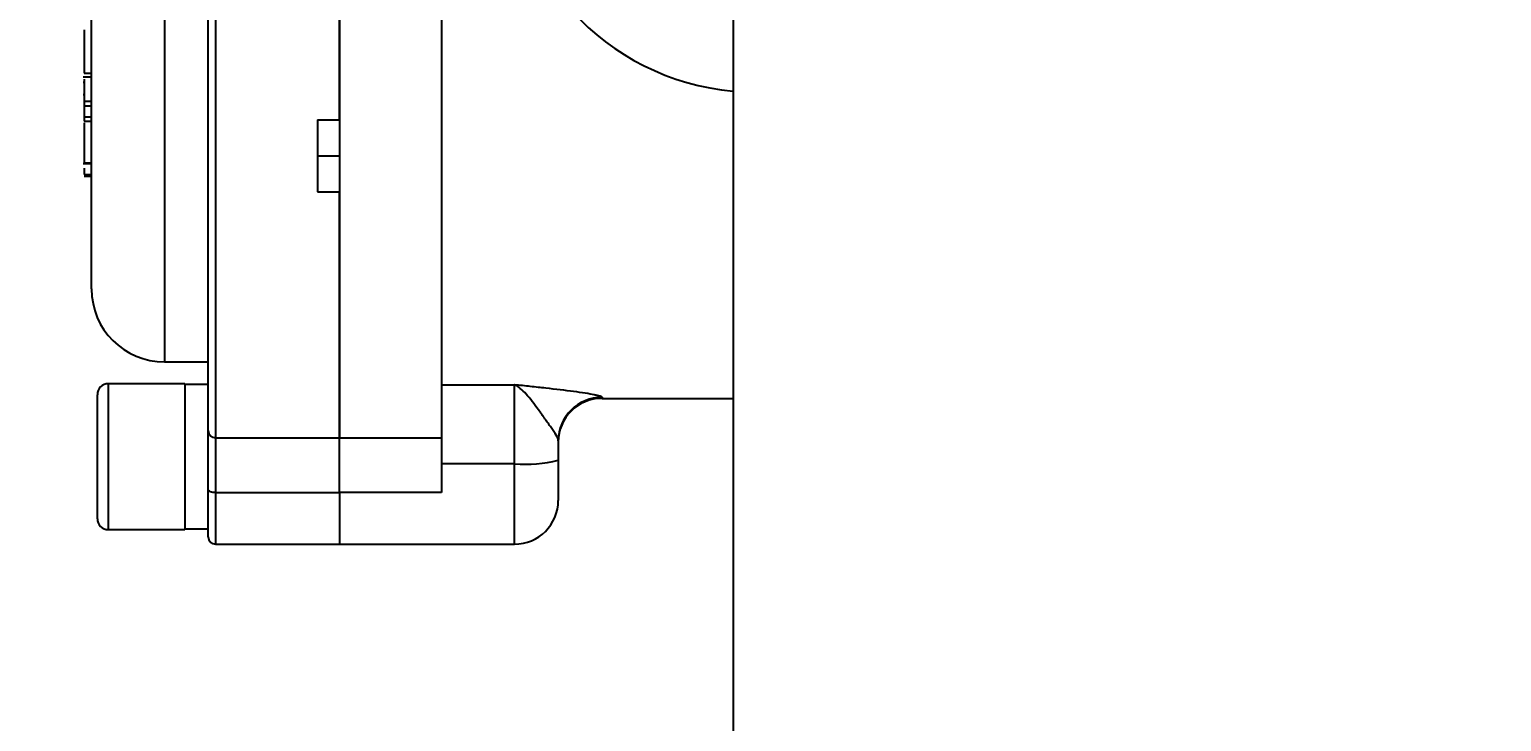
# Model space of a CAD drawing. Header units: millimetres. Extents: x 2749 to 2906, y 1537 to 1648.
# Drawn here: x 2844.2 to 2854.3, y 1611.84 to 1616.58 of the extents above; entities that cross this region are included whole.
import ezdxf

# ---------------------------------------------------------------- set-up
doc = ezdxf.new("R2010")
doc.units = ezdxf.units.MM
doc.layers.add('标注层', color=4, linetype='Continuous', lineweight=25)
doc.styles.get("Standard").update_dxf_attribs({"font": 'arial.ttf'})
doc.dimstyles.new('ISO-25', dxfattribs={"dimtxt": 2.5, "dimasz": 2.5, "dimexe": 1.25, "dimexo": 0.625, "dimtad": 1, "dimtxsty": 'Standard', "dimcen": 2.5, "dimadec": 0, "dimazin": 0, "dimtfac": 1, "dimtmove": 0, "dimatfit": 3, "dimfxl": 0, "dimarcsym": 0})

# ---------------------------------------------------------------- blocks, each defined once
blk = doc.blocks.new('*D13')
at = {"layer": 'Defpoints', "color": 0, "transparency": 16777216}
for p in [(2861.029, 1629.592), (2838.032, 1620.554), (2861.029, 1620.554)]:
    blk.add_point(p, dxfattribs=at)
at = {"layer": '标注层', "color": 0, "lineweight": -2, "transparency": 16777216}
for p, q in [((2838.032, 1633.672), (2838.032, 1637.752)), ((2861.029, 1629.592), (2836.032, 1629.592)), ((2838.032, 1629.592), (2838.032, 1628.384)), ((2838.032, 1620.554), (2838.032, 1621.762)), ((2861.029, 1620.554), (2836.032, 1620.554)), ((2838.032, 1616.474), (2838.032, 1612.394))]:
    blk.add_line(p, q, dxfattribs=at)
at = {"layer": '标注层', "color": 0, "transparency": 16777216}
for points in [[(2837.352, 1633.672), (2838.712, 1633.672), (2838.032, 1629.592)], [(2837.352, 1616.474), (2838.712, 1616.474), (2838.032, 1620.554)]]:
    blk.add_solid(points, dxfattribs=at)
at = {"layer": '标注层', "color": 0, "transparency": 16777216, "insert": (2838.032, 1625.073), "char_height": 3.5, "attachment_point": 5}
blk.add_mtext('100', dxfattribs=at)
blk = doc.blocks.new('*D14')
at = {"layer": 'Defpoints', "color": 0, "transparency": 16777216}
for p in [(2861.029, 1620.554), (2837.996, 1599.554), (2861.029, 1599.554)]:
    blk.add_point(p, dxfattribs=at)
at = {"layer": '标注层', "color": 0, "lineweight": -2, "transparency": 16777216}
for p, q in [((2861.029, 1620.554), (2835.996, 1620.554)), ((2837.996, 1616.474), (2837.996, 1613.365)), ((2837.996, 1603.634), (2837.996, 1606.743)), ((2861.029, 1599.554), (2835.996, 1599.554))]:
    blk.add_line(p, q, dxfattribs=at)
at = {"layer": '标注层', "color": 0, "transparency": 16777216}
for points in [[(2837.316, 1616.474), (2838.676, 1616.474), (2837.996, 1620.554)], [(2837.316, 1603.634), (2838.676, 1603.634), (2837.996, 1599.554)]]:
    blk.add_solid(points, dxfattribs=at)
at = {"layer": '标注层', "color": 0, "transparency": 16777216, "insert": (2837.996, 1610.054), "char_height": 3.5, "attachment_point": 5}
blk.add_mtext('140', dxfattribs=at)

msp = doc.modelspace()

# ---------------------------------------------------------------- linework, layer by layer
at = {"color": 7, "linetype": 'Continuous', "lineweight": 25}
for p, q in [((2844.6293, 1614.8043), (2844.6293, 1620.5543)), ((2849.0293, 1620.5543), (2849.0293, 1601.5543)), ((2845.1293, 1620.0543), (2845.1293, 1614.3043)), ((2845.4293, 1613.8333), (2845.4293, 1619.5208)), ((2845.4793, 1619.5132), (2845.4793, 1613.7839)), ((2846.3293, 1619.5132), (2846.3293, 1613.7839)), ((2846.3293, 1615.9645), (2846.3293, 1619.5132)), ((2847.0293, 1619.5132), (2847.0293, 1613.7839)), ((2844.573, 1616.2589), (2844.6293, 1616.2589)), ((2844.5793, 1616.2837), (2844.6293, 1616.2837)), ((2844.5793, 1616.2201), (2844.573, 1616.2201)), ((2844.5793, 1616.2422), (2844.5793, 1616.0925)), ((2844.5793, 1616.1353), (2844.573, 1616.1353)), ((2844.5793, 1616.0925), (2844.6293, 1616.0925)), ((2844.5793, 1616.0925), (2844.5793, 1616.0592)), ((2844.5793, 1616.0592), (2844.6293, 1616.0592)), ((2844.5793, 1616.0592), (2844.5793, 1615.9846)), ((2844.5793, 1615.9846), (2844.6293, 1615.9846)), ((2844.5793, 1615.9846), (2844.5793, 1615.954)), ((2844.5793, 1615.954), (2844.6293, 1615.954)), ((2844.5793, 1615.9439), (2844.5793, 1615.8794)), ((2846.1793, 1615.9645), (2846.3293, 1615.9645)), ((2846.1793, 1615.9645), (2846.1793, 1615.4695)), ((2844.573, 1615.6641), (2844.6293, 1615.6641)), ((2844.5793, 1615.668), (2844.6293, 1615.668)), ((2846.1793, 1615.7173), (2846.3293, 1615.7173)), ((2844.5793, 1615.588), (2844.6293, 1615.588)), ((2844.5793, 1615.5785), (2844.6293, 1615.5785)), ((2846.1793, 1615.4695), (2846.3293, 1615.4695)), ((2846.3293, 1613.7839), (2846.3293, 1615.4695)), ((2845.1293, 1614.3043), (2845.4293, 1614.3043)), ((2845.2693, 1614.1543), (2844.7443, 1614.1543)), ((2844.7443, 1614.1543), (2844.7443, 1613.1543)), ((2845.2693, 1614.1543), (2845.2693, 1613.1543)), ((2845.4293, 1614.1483), (2845.2693, 1614.1483)), ((2847.0293, 1614.1472), (2847.5293, 1614.1472)), ((2847.5293, 1613.6051), (2847.5293, 1614.1472)), ((2844.6693, 1613.2293), (2844.6693, 1614.0793)), ((2848.1293, 1614.0615), (2848.1293, 1614.0543)), ((2848.1293, 1614.0543), (2849.0293, 1614.0543)), ((2845.4293, 1613.4287), (2845.4293, 1613.8333)), ((2845.4793, 1613.7839), (2846.3293, 1613.7839)), ((2845.4793, 1613.7839), (2845.4793, 1613.4082)), ((2846.3293, 1613.7839), (2847.0293, 1613.7839)), ((2846.3293, 1613.4082), (2846.3293, 1613.7839)), ((2847.0293, 1613.7839), (2847.0293, 1613.4082)), ((2847.8293, 1613.7619), (2847.8293, 1613.6297)), ((2847.8293, 1613.6297), (2847.8293, 1613.3543)), ((2847.5293, 1613.6051), (2847.0293, 1613.6051)), ((2847.5293, 1613.0543), (2847.5293, 1613.6051)), ((2845.4293, 1613.1043), (2845.4293, 1613.4287)), ((2845.4793, 1613.4082), (2846.3293, 1613.4082)), ((2845.4793, 1613.4082), (2845.4793, 1613.0543)), ((2847.0293, 1613.4082), (2846.3293, 1613.4082)), ((2846.3293, 1613.4082), (2846.3293, 1613.0543)), ((2844.7443, 1613.1543), (2845.2693, 1613.1543)), ((2845.2693, 1613.1603), (2845.4293, 1613.1603)), ((2845.4793, 1613.0543), (2846.3293, 1613.0543)), ((2846.3293, 1613.0543), (2847.5293, 1613.0543))]:
    msp.add_line(p, q, dxfattribs=at)
at = {"color": 7, "linetype": 'Continuous', "lineweight": 25, "flags": 128}
msp.add_lwpolyline([(2845.4793, 1613.4082), (2845.4695, 1613.4086), (2845.4602, 1613.4097), (2845.4515, 1613.4116), (2845.4439, 1613.4142), (2845.4377, 1613.4173), (2845.4331, 1613.4208), (2845.4303, 1613.4247), (2845.4293, 1613.4287)], dxfattribs=at)
at = {"color": 7, "linetype": 'Continuous', "lineweight": 25}
for centre, radius, start, end in [((2849.1793, 1617.8543), 1.7, 95.06209, 264.93791), ((2845.1293, 1614.8043), 0.5, 180, 270), ((2844.7443, 1614.0793), 0.075, 90, 180), ((2848.1291, 1613.7617), 0.2998, 89.96829, 179.96825), ((2848.1293, 1613.7543), 0.3, 90, 180), ((2845.479, 1613.8336), 0.0497, 180.33674, 270.33283), ((2847.6038, 1614.5368), 0.9347, 265.4287, 283.96113), ((2847.5293, 1613.3543), 0.3, 270, 0), ((2844.7443, 1613.2293), 0.075, 180, 270), ((2845.4793, 1613.1043), 0.05, 180, 270)]:
    msp.add_arc(centre, radius, start, end, dxfattribs=at)
for points, knots in [([(2844.5793, 1616.5809), (2844.5793, 1616.5645), (2844.5793, 1616.5211), (2844.5793, 1616.458), (2844.5793, 1616.3954), (2844.5793, 1616.3499), (2844.5793, 1616.3104), (2844.5793, 1616.2926), (2844.5793, 1616.2837)], [0, 0, 0, 0, 0.1678711, 0.4452478, 0.5839903, 0.722635, 0.8612449, 1, 1, 1, 1]), ([(2844.5793, 1615.9365), (2844.5793, 1615.9198), (2844.5793, 1615.8724), (2844.5793, 1615.8074), (2844.5793, 1615.7476), (2844.5793, 1615.7087), (2844.5793, 1615.6804), (2844.5793, 1615.6721), (2844.5793, 1615.668)], [0, 0, 0, 0, 0.1534541, 0.4356504, 0.5768027, 0.7178807, 0.8588147, 1, 1, 1, 1]), ([(2844.5793, 1615.633), (2844.5793, 1615.6243), (2844.5793, 1615.5964), (2844.5793, 1615.5914), (2844.5793, 1615.588)], [0, 0, 0, 0, 0.3126242, 1, 1, 1, 1]), ([(2848.1293, 1614.0615), (2848.1293, 1614.0636), (2848.1245, 1614.0661), (2848.1108, 1614.0703), (2848.1052, 1614.0718), (2848.0918, 1614.075), (2848.084, 1614.0766), (2848.0581, 1614.0818), (2848.0374, 1614.0854), (2847.9899, 1614.093), (2847.963, 1614.0969), (2847.8772, 1614.1085), (2847.8123, 1614.1162), (2847.7089, 1614.1277), (2847.6734, 1614.1315), (2847.6197, 1614.1373), (2847.6017, 1614.1393), (2847.5655, 1614.1432), (2847.5473, 1614.1452), (2847.5293, 1614.1472)], [0, 0, 0, 0, 0.125, 0.125, 0.1875, 0.1875, 0.25, 0.25, 0.375, 0.375, 0.5, 0.5, 0.75, 0.75, 0.875, 0.875, 0.9375, 0.9375, 1, 1, 1, 1]), ([(2847.8293, 1613.7619), (2847.8293, 1613.7729), (2847.8237, 1613.7862), (2847.8058, 1613.8176), (2847.7937, 1613.8355), (2847.767, 1613.8734), (2847.7525, 1613.8937), (2847.7231, 1613.9346), (2847.7083, 1613.9553), (2847.679, 1613.9955), (2847.6647, 1614.0149), (2847.6365, 1614.0512), (2847.6226, 1614.068), (2847.5954, 1614.0979), (2847.5821, 1614.1109), (2847.5623, 1614.1271), (2847.5557, 1614.1319), (2847.5425, 1614.1405), (2847.5358, 1614.1442), (2847.5293, 1614.1472)], [0, 0, 0, 0, 0.125, 0.125, 0.25, 0.25, 0.375, 0.375, 0.5, 0.5, 0.625, 0.625, 0.75, 0.75, 0.875, 0.875, 0.9375, 0.9375, 1, 1, 1, 1])]:
    msp.add_open_spline(points, degree=3, knots=knots, dxfattribs=at)

# ---------------------------------------------------------------- dimensions: what is measured, and where the dimension line sits
at = {"layer": '标注层'}
dim = msp.add_linear_dim(base=(2838.0323, 1620.5543), p1=(2861.0293, 1629.5918), p2=(2861.0293, 1620.5543), angle=90, text='100', dimstyle='ISO-25', override={"dimtxt": 3.5, "dimasz": 4.08, "dimexe": 2, "dimexo": 0, "dimgap": 1.524, "dimtih": 1, "dimtoh": 1, "dimlfac": 10, "dimzin": 0, "dimadec": 2, "dimtzin": 0}, dxfattribs=at)
dim.commit()
dim.dimension.update_dxf_attribs({"geometry": '*D13', "text_midpoint": (2838.0323, 1625.0731), "dimtype": 160})
dim = msp.add_linear_dim(base=(2837.9961, 1599.5543), p1=(2861.0293, 1620.5543), p2=(2861.0293, 1599.5543), angle=90, text='140', dimstyle='ISO-25', override={"dimtxt": 3.5, "dimasz": 4.08, "dimexe": 2, "dimexo": 0, "dimgap": 1.524, "dimtih": 1, "dimtoh": 1, "dimlfac": 10, "dimzin": 0, "dimadec": 2, "dimtzin": 0}, dxfattribs=at)
dim.commit()
dim.dimension.update_dxf_attribs({"geometry": '*D14', "text_midpoint": (2837.9961, 1610.0543)})

doc.saveas('drawing.dxf')
